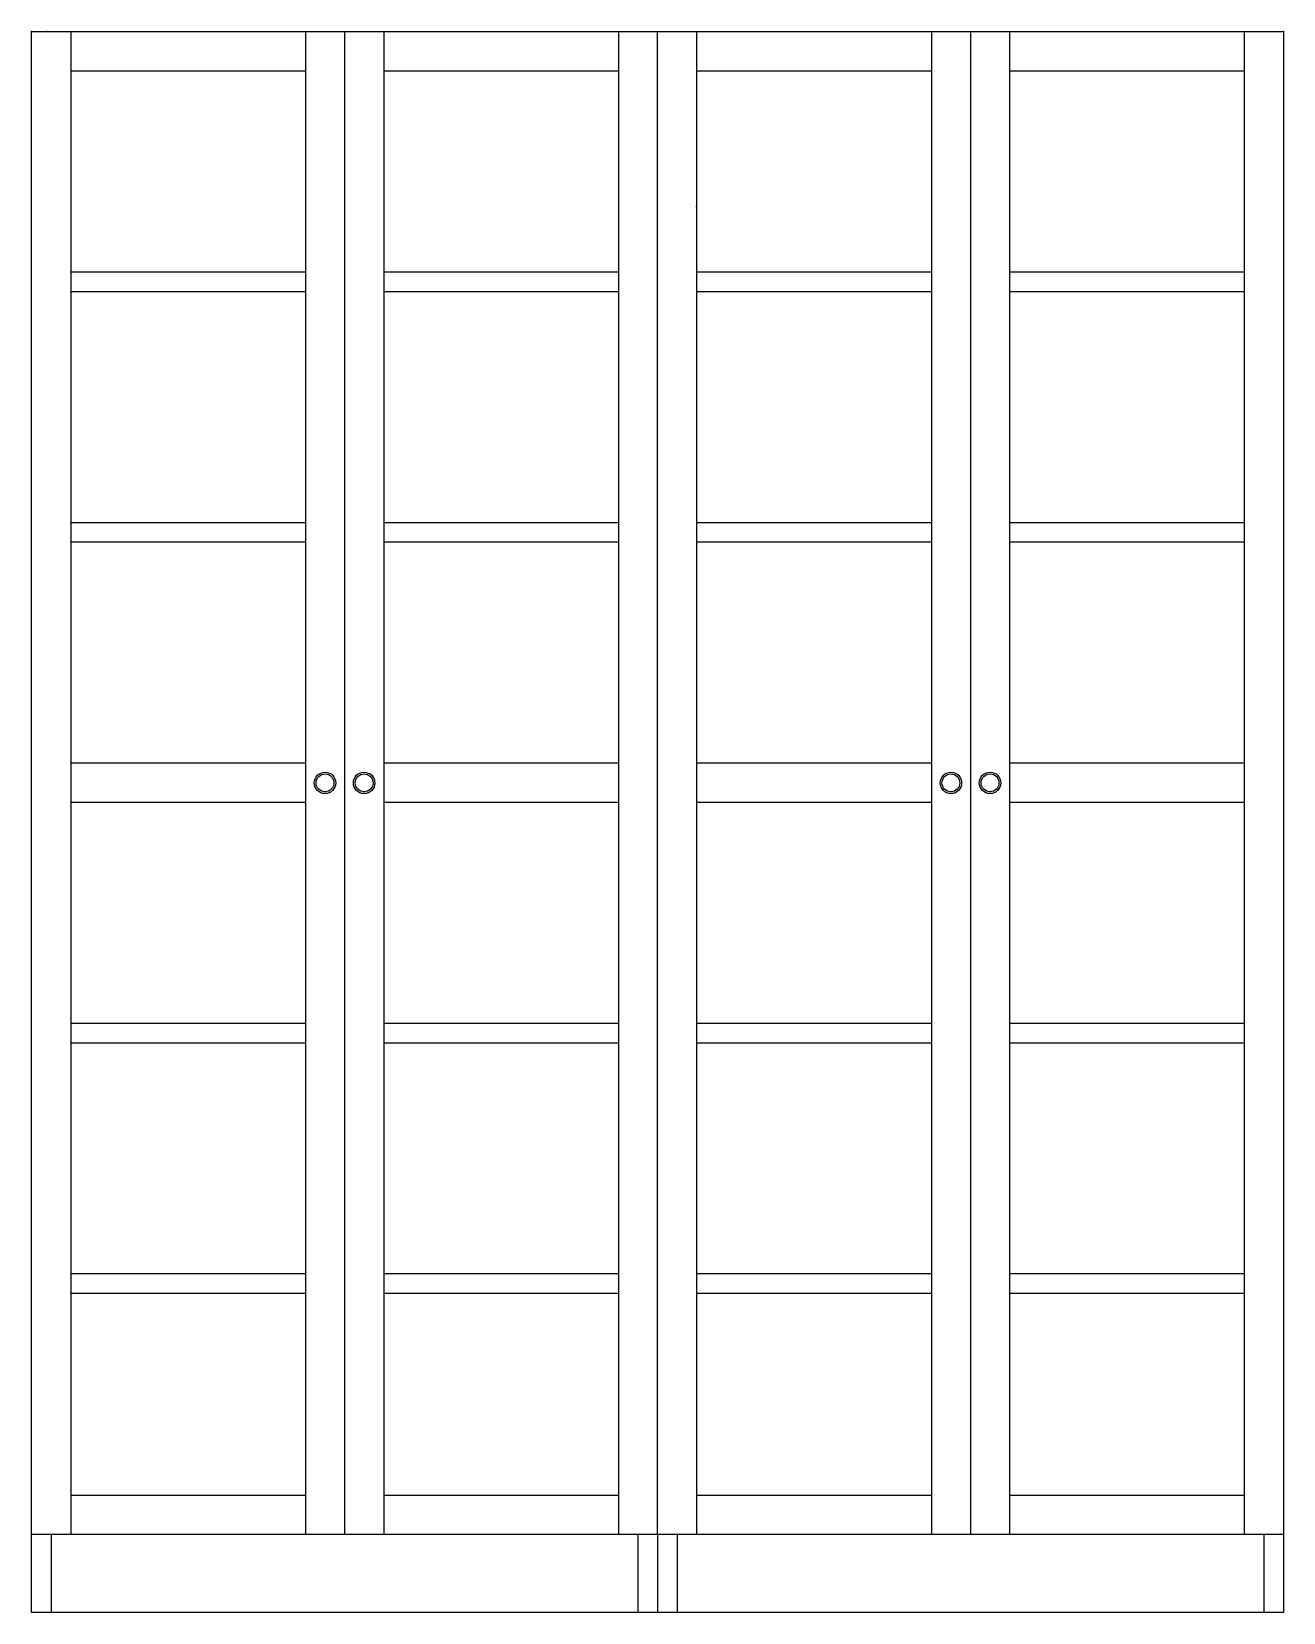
# Model space of a CAD drawing. Header units: centimetres. Extents: x 1543 to 3673, y 1148 to 2594.
# Drawn here: x 2021.5 to 2181.5, y 2045.6 to 2247.6 of the extents above; entities that cross this region are included whole.
import ezdxf

# ---------------------------------------------------------------- set-up
doc = ezdxf.new("R2010")
doc.units = ezdxf.units.CM
doc.layers.get('0').update_dxf_attribs({"color": 147})
doc.layers.add('ferramenta', color=250, linetype='Continuous')

msp = doc.modelspace()

# ---------------------------------------------------------------- linework, layer by layer
for p, q in [((2021.54, 2247.59), (2181.54, 2247.59)), ((2021.54, 2045.59), (2021.54, 2247.59)), ((2026.54, 2247.59), (2026.54, 2055.59)), ((2056.54, 2247.59), (2056.54, 2055.59)), ((2061.54, 2247.59), (2061.54, 2055.59)), ((2066.54, 2247.59), (2066.54, 2055.59)), ((2096.54, 2247.59), (2096.54, 2055.59)), ((2101.54, 2055.59), (2101.54, 2247.59)), ((2106.54, 2247.59), (2106.54, 2055.59)), ((2136.54, 2247.59), (2136.54, 2055.59)), ((2141.54, 2247.59), (2141.54, 2055.59)), ((2146.54, 2247.59), (2146.54, 2055.59)), ((2176.54, 2247.59), (2176.54, 2055.59)), ((2181.54, 2247.59), (2181.54, 2045.59)), ((2026.54, 2242.59), (2056.54, 2242.59)), ((2066.54, 2242.59), (2096.54, 2242.59)), ((2106.54, 2242.59), (2136.54, 2242.59)), ((2146.54, 2242.59), (2176.54, 2242.59)), ((2056.54, 2154.09), (2026.54, 2154.09)), ((2096.54, 2154.09), (2066.54, 2154.09)), ((2136.54, 2154.09), (2106.54, 2154.09)), ((2176.54, 2154.09), (2146.54, 2154.09)), ((2056.54, 2149.09), (2026.54, 2149.09)), ((2096.54, 2149.09), (2066.54, 2149.09)), ((2136.54, 2149.09), (2106.54, 2149.09)), ((2176.54, 2149.09), (2146.54, 2149.09)), ((2026.54, 2060.59), (2056.54, 2060.59)), ((2066.54, 2060.59), (2096.54, 2060.59)), ((2106.54, 2060.59), (2136.54, 2060.59)), ((2146.54, 2060.59), (2176.54, 2060.59)), ((2021.54, 2055.59), (2181.54, 2055.59)), ((2024.04, 2055.59), (2024.04, 2045.59)), ((2099.04, 2055.59), (2099.04, 2045.59)), ((2101.54, 2055.59), (2101.54, 2045.59)), ((2104.04, 2055.59), (2104.04, 2045.59)), ((2179.04, 2055.59), (2179.04, 2045.59)), ((2181.54, 2045.59), (2021.54, 2045.59))]:
    msp.add_line(p, q)
at = {"color": 11, "true_color": 0xf27172}
for p, q in [((2056.54, 2216.84), (2026.54, 2216.84)), ((2096.54, 2216.84), (2066.54, 2216.84)), ((2136.54, 2216.84), (2106.54, 2216.84)), ((2176.54, 2216.84), (2146.54, 2216.84)), ((2056.54, 2214.34), (2026.54, 2214.34)), ((2096.54, 2214.34), (2066.54, 2214.34)), ((2136.54, 2214.34), (2106.54, 2214.34)), ((2176.54, 2214.34), (2146.54, 2214.34)), ((2056.54, 2184.84), (2026.53, 2184.84)), ((2096.53, 2184.84), (2066.54, 2184.84)), ((2136.53, 2184.84), (2106.53, 2184.84)), ((2176.53, 2184.84), (2146.53, 2184.84)), ((2056.54, 2182.34), (2026.53, 2182.34)), ((2096.53, 2182.34), (2066.54, 2182.34)), ((2136.53, 2182.34), (2106.53, 2182.34)), ((2176.53, 2182.34), (2146.53, 2182.34)), ((2056.54, 2120.84), (2026.53, 2120.84)), ((2096.53, 2120.84), (2066.54, 2120.84)), ((2136.53, 2120.84), (2106.53, 2120.84)), ((2176.53, 2120.84), (2146.53, 2120.84)), ((2056.54, 2118.34), (2026.53, 2118.34)), ((2096.53, 2118.34), (2066.54, 2118.34)), ((2136.53, 2118.34), (2106.53, 2118.34)), ((2176.53, 2118.34), (2146.53, 2118.34)), ((2056.54, 2088.84), (2026.53, 2088.84)), ((2096.53, 2088.84), (2066.54, 2088.84)), ((2136.53, 2088.84), (2106.53, 2088.84)), ((2176.53, 2088.84), (2146.53, 2088.84)), ((2056.54, 2086.34), (2026.53, 2086.34)), ((2096.53, 2086.34), (2066.54, 2086.34)), ((2136.53, 2086.34), (2106.53, 2086.34)), ((2176.53, 2086.34), (2146.53, 2086.34))]:
    msp.add_line(p, q, dxfattribs=at)
for p in [(2021.54, 2247.59), (2021.54, 2247.59), (2023.54, 2247.59), (2023.54, 2247.59), (2181.54, 2247.59), (2106.54, 2225.26)]:
    msp.add_point(p)
at = {"layer": 'ferramenta'}
for centre, radius in [((2059.04, 2151.59), 1.37), ((2059.04, 2151.59), 1.14), ((2064.04, 2151.59), 1.37), ((2064.04, 2151.59), 1.14), ((2139.04, 2151.59), 1.37), ((2139.04, 2151.59), 1.14), ((2144.04, 2151.59), 1.37), ((2144.04, 2151.59), 1.14)]:
    msp.add_circle(centre, radius, dxfattribs=at)

doc.saveas('drawing.dxf')
